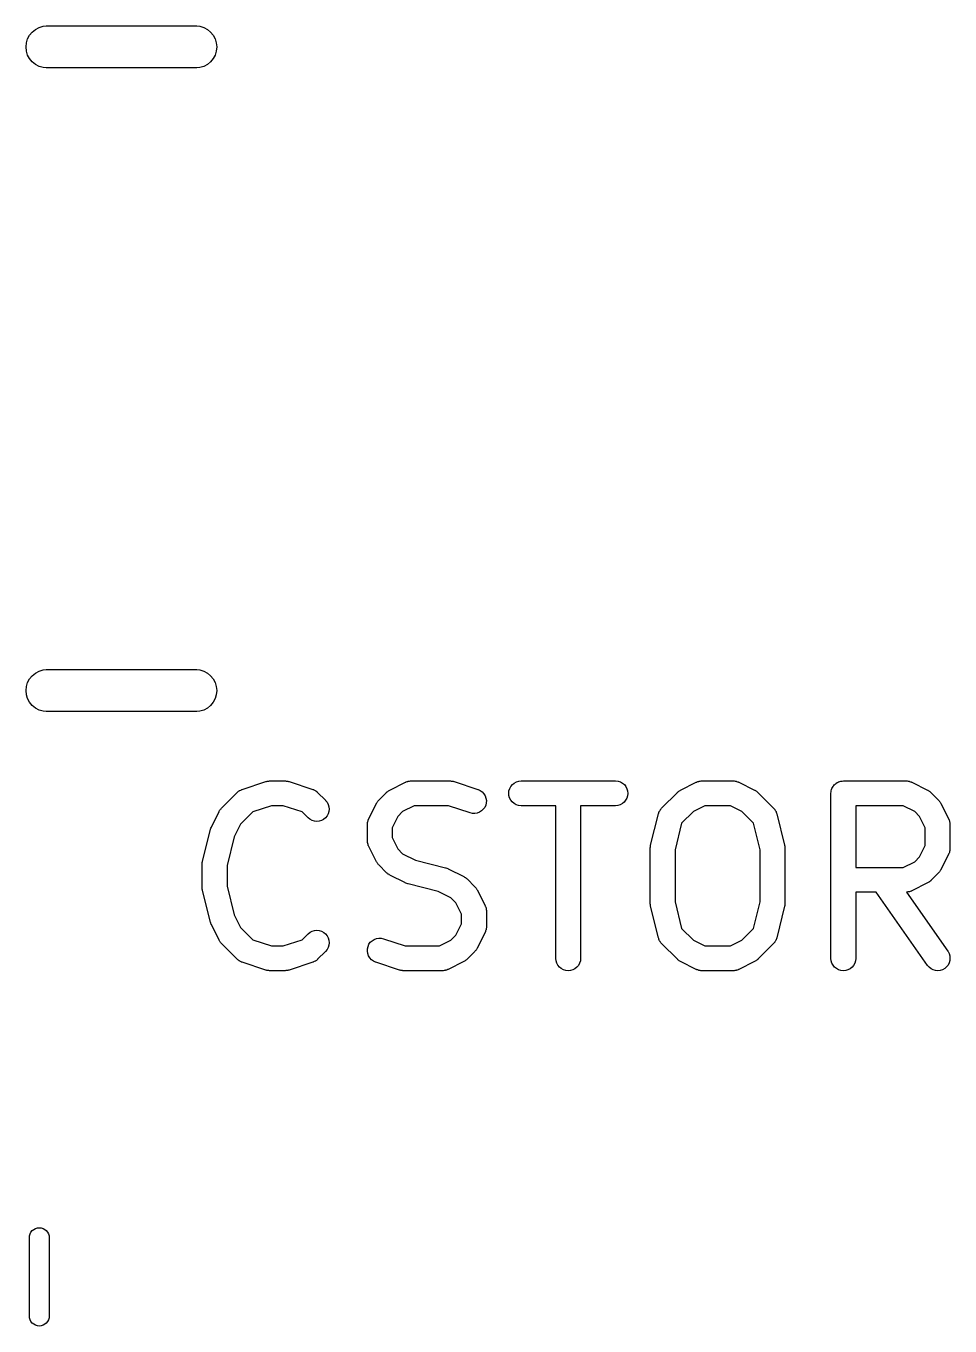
# Model space of a CAD drawing. Extents: x 70.9 to 138.2, y -84.2 to -19.9.
# Drawn here: x 130.47 to 136.06, y -47.08 to -39.2 of the extents above; entities that cross this region are included whole.
import ezdxf

# ---------------------------------------------------------------- set-up
doc = ezdxf.new("R2010")
doc.units = 0
doc.layers.add('BLACK', color=7, linetype='CONTINUOUS')

msp = doc.modelspace()

# ---------------------------------------------------------------- linework, layer by layer
at = {"layer": 'BLACK', "linetype": 'CONTINUOUS'}
for p, q in [((130.505, -39.2398), (130.524, -39.2239)), ((130.524, -39.2239), (130.546, -39.2121)), ((130.546, -39.2121), (130.57, -39.2048)), ((130.57, -39.2048), (130.589, -39.203)), ((130.589, -39.203), (131.501, -39.203)), ((131.501, -39.203), (131.52, -39.2048)), ((131.52, -39.2048), (131.544, -39.2121)), ((131.544, -39.2121), (131.566, -39.2239)), ((131.566, -39.2239), (131.585, -39.2398)), ((130.467, -39.33), (130.47, -39.3051)), ((130.47, -39.3051), (130.477, -39.2812)), ((130.477, -39.2812), (130.489, -39.2591)), ((130.489, -39.2591), (130.505, -39.2398)), ((131.585, -39.2398), (131.601, -39.2591)), ((131.601, -39.2591), (131.613, -39.2812)), ((131.613, -39.2812), (131.62, -39.3051)), ((131.62, -39.3051), (131.623, -39.33)), ((130.47, -39.3549), (130.467, -39.33)), ((130.477, -39.3788), (130.47, -39.3549)), ((130.489, -39.4009), (130.477, -39.3788)), ((131.613, -39.3788), (131.601, -39.4009)), ((131.62, -39.3549), (131.613, -39.3788)), ((131.623, -39.33), (131.62, -39.3549)), ((130.505, -39.4202), (130.489, -39.4009)), ((130.524, -39.4361), (130.505, -39.4202)), ((130.546, -39.4479), (130.524, -39.4361)), ((130.57, -39.4552), (130.546, -39.4479)), ((130.589, -39.457), (130.57, -39.4552)), ((131.501, -39.457), (130.589, -39.457)), ((131.52, -39.4552), (131.501, -39.457)), ((131.544, -39.4479), (131.52, -39.4552)), ((131.566, -39.4361), (131.544, -39.4479)), ((131.585, -39.4202), (131.566, -39.4361)), ((131.601, -39.4009), (131.585, -39.4202)), ((130.477, -43.1812), (130.489, -43.1591)), ((130.489, -43.1591), (130.505, -43.1398)), ((130.505, -43.1398), (130.524, -43.1239)), ((130.524, -43.1239), (130.546, -43.1121)), ((130.546, -43.1121), (130.57, -43.1048)), ((130.57, -43.1048), (130.589, -43.103)), ((130.589, -43.103), (131.501, -43.103)), ((131.501, -43.103), (131.52, -43.1048)), ((131.52, -43.1048), (131.544, -43.1121)), ((131.544, -43.1121), (131.566, -43.1239)), ((131.566, -43.1239), (131.585, -43.1398)), ((131.585, -43.1398), (131.601, -43.1591)), ((131.601, -43.1591), (131.613, -43.1812)), ((130.467, -43.23), (130.47, -43.2051)), ((130.47, -43.2549), (130.467, -43.23)), ((130.47, -43.2051), (130.477, -43.1812)), ((131.613, -43.1812), (131.62, -43.2051)), ((131.62, -43.2051), (131.623, -43.23)), ((131.623, -43.23), (131.62, -43.2549)), ((130.477, -43.2788), (130.47, -43.2549)), ((130.489, -43.3009), (130.477, -43.2788)), ((130.505, -43.3202), (130.489, -43.3009)), ((130.524, -43.3361), (130.505, -43.3202)), ((131.585, -43.3202), (131.566, -43.3361)), ((131.601, -43.3009), (131.585, -43.3202)), ((131.613, -43.2788), (131.601, -43.3009)), ((131.62, -43.2549), (131.613, -43.2788)), ((130.546, -43.3479), (130.524, -43.3361)), ((130.57, -43.3552), (130.546, -43.3479)), ((130.589, -43.357), (130.57, -43.3552)), ((131.501, -43.357), (130.589, -43.357)), ((131.52, -43.3552), (131.501, -43.357)), ((131.544, -43.3479), (131.52, -43.3552)), ((131.566, -43.3361), (131.544, -43.3479)), ((131.776, -43.8288), (131.919, -43.7812)), ((131.919, -43.7812), (131.92, -43.7809)), ((131.92, -43.7809), (131.924, -43.78)), ((131.924, -43.78), (131.928, -43.7788)), ((131.928, -43.7788), (131.931, -43.7785)), ((131.931, -43.7785), (131.934, -43.7779)), ((131.934, -43.7779), (131.939, -43.7778)), ((131.939, -43.7778), (131.943, -43.7774)), ((131.943, -43.7774), (132.038, -43.7774)), ((132.038, -43.7774), (132.039, -43.7774)), ((132.039, -43.7774), (132.043, -43.7779)), ((132.043, -43.7779), (132.048, -43.778)), ((132.048, -43.778), (132.051, -43.7787)), ((132.051, -43.7787), (132.054, -43.779)), ((132.054, -43.779), (132.058, -43.7803)), ((132.058, -43.7803), (132.062, -43.7812)), ((132.062, -43.7812), (132.205, -43.8288)), ((132.671, -43.8329), (132.766, -43.7853)), ((132.766, -43.7853), (132.767, -43.7848)), ((132.767, -43.7848), (132.769, -43.7841)), ((132.769, -43.7841), (132.771, -43.783)), ((132.771, -43.783), (132.776, -43.7816)), ((132.776, -43.7816), (132.781, -43.7798)), ((132.781, -43.7798), (132.783, -43.7794)), ((132.783, -43.7794), (132.785, -43.7788)), ((132.785, -43.7788), (132.791, -43.7783)), ((132.791, -43.7783), (132.796, -43.7775)), ((132.796, -43.7775), (132.798, -43.7776)), ((132.798, -43.7776), (132.8, -43.7774)), ((132.8, -43.7774), (133.038, -43.7774)), ((133.038, -43.7774), (133.039, -43.7774)), ((133.039, -43.7774), (133.043, -43.7779)), ((133.043, -43.7779), (133.048, -43.778)), ((133.048, -43.778), (133.051, -43.7787)), ((133.051, -43.7787), (133.054, -43.779)), ((133.054, -43.779), (133.058, -43.7803)), ((133.058, -43.7803), (133.062, -43.7812)), ((133.062, -43.7812), (133.205, -43.8288)), ((133.414, -43.7992), (133.425, -43.7899)), ((133.425, -43.7899), (133.438, -43.783)), ((133.438, -43.783), (133.452, -43.7788)), ((133.452, -43.7788), (133.467, -43.7774)), ((133.467, -43.7774), (134.038, -43.7774)), ((134.038, -43.7774), (134.039, -43.7774)), ((134.039, -43.7774), (134.054, -43.779)), ((134.054, -43.779), (134.068, -43.7834)), ((134.068, -43.7834), (134.08, -43.7905)), ((134.08, -43.7905), (134.092, -43.7999)), ((134.433, -43.8329), (134.528, -43.7853)), ((134.528, -43.7853), (134.529, -43.7848)), ((134.529, -43.7848), (134.531, -43.7841)), ((134.531, -43.7841), (134.533, -43.783)), ((134.533, -43.783), (134.538, -43.7816)), ((134.538, -43.7816), (134.543, -43.7798)), ((134.543, -43.7798), (134.545, -43.7794)), ((134.545, -43.7794), (134.547, -43.7788)), ((134.547, -43.7788), (134.552, -43.7783)), ((134.552, -43.7783), (134.558, -43.7775)), ((134.558, -43.7775), (134.56, -43.7776)), ((134.56, -43.7776), (134.562, -43.7774)), ((134.562, -43.7774), (134.752, -43.7774)), ((134.752, -43.7774), (134.753, -43.7774)), ((134.753, -43.7774), (134.756, -43.7776)), ((134.756, -43.7776), (134.758, -43.7776)), ((134.758, -43.7776), (134.763, -43.7784)), ((134.763, -43.7784), (134.768, -43.779)), ((134.768, -43.779), (134.77, -43.7797)), ((134.77, -43.7797), (134.772, -43.7801)), ((134.772, -43.7801), (134.777, -43.7819)), ((134.777, -43.7819), (134.782, -43.7834)), ((134.782, -43.7834), (134.784, -43.7845)), ((134.784, -43.7845), (134.786, -43.7853)), ((134.786, -43.7853), (134.881, -43.8329)), ((135.367, -43.7988), (135.372, -43.7944)), ((135.372, -43.7944), (135.378, -43.7899)), ((135.378, -43.7896), (135.384, -43.7864)), ((135.378, -43.7898), (135.378, -43.7896)), ((135.378, -43.7899), (135.378, -43.7898)), ((135.384, -43.7864), (135.39, -43.783)), ((135.39, -43.783), (135.391, -43.783)), ((135.391, -43.7828), (135.398, -43.7808)), ((135.391, -43.783), (135.391, -43.7828)), ((135.398, -43.7808), (135.404, -43.7788)), ((135.404, -43.7788), (135.405, -43.7788)), ((135.405, -43.7787), (135.412, -43.7781)), ((135.405, -43.7788), (135.405, -43.7787)), ((135.412, -43.7781), (135.419, -43.7774)), ((135.419, -43.7774), (135.8, -43.7774)), ((135.8, -43.7774), (135.801, -43.7774)), ((135.801, -43.7774), (135.803, -43.7776)), ((135.803, -43.7776), (135.805, -43.7776)), ((135.805, -43.7776), (135.811, -43.7784)), ((135.811, -43.7784), (135.816, -43.779)), ((135.816, -43.779), (135.818, -43.7797)), ((135.818, -43.7797), (135.82, -43.7801)), ((135.82, -43.7801), (135.825, -43.7819)), ((135.825, -43.7819), (135.83, -43.7834)), ((135.83, -43.7834), (135.831, -43.7845)), ((135.831, -43.7845), (135.834, -43.7853)), ((135.834, -43.7853), (135.929, -43.8329)), ((131.652, -43.9422), (131.747, -43.847)), ((131.747, -43.847), (131.748, -43.8462)), ((131.748, -43.8462), (131.749, -43.8449)), ((131.749, -43.8449), (131.751, -43.8433)), ((131.751, -43.8433), (131.755, -43.8403)), ((131.755, -43.8403), (131.759, -43.8371)), ((131.759, -43.8371), (131.761, -43.8361)), ((131.761, -43.8361), (131.763, -43.8348)), ((131.763, -43.8348), (131.768, -43.8327)), ((131.768, -43.8327), (131.772, -43.8304)), ((131.772, -43.8304), (131.774, -43.8297)), ((131.774, -43.8297), (131.776, -43.8288)), ((132.205, -43.8288), (132.206, -43.8292)), ((132.206, -43.8292), (132.208, -43.8301)), ((132.208, -43.8301), (132.21, -43.8308)), ((132.21, -43.8308), (132.214, -43.8332)), ((132.214, -43.8332), (132.219, -43.8353)), ((132.219, -43.8353), (132.221, -43.8366)), ((132.221, -43.8366), (132.223, -43.8377)), ((132.223, -43.8377), (132.227, -43.8409)), ((132.227, -43.8409), (132.231, -43.8439)), ((132.231, -43.8439), (132.232, -43.8456)), ((132.232, -43.8456), (132.234, -43.847)), ((132.234, -43.847), (132.282, -43.8946)), ((132.604, -43.8946), (132.652, -43.847)), ((132.652, -43.8462), (132.656, -43.8436)), ((132.652, -43.847), (132.652, -43.8462)), ((132.656, -43.8436), (132.659, -43.8407)), ((132.659, -43.8407), (132.661, -43.839)), ((132.661, -43.839), (132.664, -43.8371)), ((132.664, -43.8371), (132.668, -43.8352)), ((132.668, -43.8352), (132.671, -43.8329)), ((133.205, -43.8288), (133.206, -43.8292)), ((133.206, -43.8292), (133.219, -43.8353)), ((133.219, -43.8353), (133.231, -43.8439)), ((133.231, -43.8439), (133.241, -43.8547)), ((133.241, -43.8547), (133.248, -43.8672)), ((133.248, -43.8672), (133.253, -43.8809)), ((133.392, -43.8519), (133.393, -43.8373)), ((133.393, -43.8664), (133.392, -43.8519)), ((133.393, -43.8373), (133.398, -43.8233)), ((133.397, -43.8805), (133.393, -43.8664)), ((133.398, -43.8233), (133.404, -43.8104)), ((133.404, -43.8104), (133.414, -43.7992)), ((134.092, -43.7999), (134.101, -43.8113)), ((134.101, -43.8113), (134.108, -43.8243)), ((134.112, -43.8675), (134.107, -43.8814)), ((134.108, -43.8243), (134.112, -43.8383)), ((134.112, -43.8383), (134.113, -43.8529)), ((134.113, -43.8529), (134.112, -43.8675)), ((134.318, -43.9422), (134.414, -43.847)), ((134.414, -43.8462), (134.418, -43.8436)), ((134.414, -43.847), (134.414, -43.8462)), ((134.418, -43.8436), (134.421, -43.8407)), ((134.421, -43.8407), (134.423, -43.839)), ((134.423, -43.839), (134.426, -43.8371)), ((134.426, -43.8371), (134.43, -43.8352)), ((134.43, -43.8352), (134.433, -43.8329)), ((134.881, -43.8329), (134.882, -43.8334)), ((134.882, -43.8334), (134.886, -43.8357)), ((134.886, -43.8357), (134.889, -43.8377)), ((134.889, -43.8377), (134.892, -43.8397)), ((134.892, -43.8397), (134.894, -43.8414)), ((134.894, -43.8414), (134.897, -43.8443)), ((134.897, -43.8443), (134.901, -43.847)), ((134.901, -43.847), (134.996, -43.9422)), ((135.344, -43.8513), (135.345, -43.8443)), ((135.344, -43.8518), (135.344, -43.8513)), ((135.344, -43.8519), (135.344, -43.8518)), ((135.344, -43.8524), (135.344, -43.8519)), ((135.344, -43.8519), (135.344, -43.8519)), ((135.344, -44.8524), (135.344, -43.8524)), ((135.345, -43.8443), (135.346, -43.8373)), ((135.346, -43.8368), (135.348, -43.8301)), ((135.346, -43.837), (135.346, -43.8368)), ((135.346, -43.8373), (135.346, -43.837)), ((135.348, -43.8301), (135.35, -43.8233)), ((135.35, -43.8228), (135.354, -43.8166)), ((135.35, -43.8231), (135.35, -43.8228)), ((135.35, -43.8233), (135.35, -43.8231)), ((135.354, -43.8166), (135.357, -43.8104)), ((135.357, -43.81), (135.362, -43.8046)), ((135.357, -43.8102), (135.357, -43.81)), ((135.357, -43.8104), (135.357, -43.8102)), ((135.362, -43.8046), (135.366, -43.7992)), ((135.366, -43.799), (135.367, -43.7988)), ((135.366, -43.7992), (135.366, -43.799)), ((135.929, -43.8329), (135.93, -43.8334)), ((135.93, -43.8334), (135.933, -43.8357)), ((135.933, -43.8357), (135.937, -43.8377)), ((135.937, -43.8377), (135.939, -43.8397)), ((135.939, -43.8397), (135.942, -43.8414)), ((135.942, -43.8414), (135.945, -43.8443)), ((135.945, -43.8443), (135.948, -43.847)), ((135.948, -43.847), (135.996, -43.8946)), ((131.64, -43.9572), (131.642, -43.9535)), ((131.642, -43.9535), (131.644, -43.9511)), ((131.644, -43.9511), (131.646, -43.9485)), ((131.646, -43.9485), (131.649, -43.9455)), ((131.649, -43.9455), (131.652, -43.9422)), ((131.955, -43.9274), (131.841, -43.9656)), ((132.026, -43.9274), (131.955, -43.9274)), ((132.14, -43.9656), (132.026, -43.9274)), ((132.282, -43.8946), (132.282, -43.8953)), ((132.282, -43.8953), (132.291, -43.9068)), ((132.291, -43.9068), (132.298, -43.9198)), ((132.298, -43.9198), (132.302, -43.9338)), ((132.302, -43.9338), (132.304, -43.9484)), ((132.304, -43.9484), (132.302, -43.963)), ((132.542, -44.0093), (132.59, -43.9141)), ((132.59, -43.9141), (132.591, -43.9131)), ((132.591, -43.9131), (132.593, -43.9096)), ((132.593, -43.9096), (132.595, -43.9059)), ((132.595, -43.9059), (132.597, -43.9035)), ((132.597, -43.9035), (132.598, -43.9009)), ((132.598, -43.9009), (132.601, -43.8978)), ((132.601, -43.8978), (132.604, -43.8946)), ((132.818, -43.9274), (132.749, -43.9616)), ((133.026, -43.9274), (132.818, -43.9274)), ((133.157, -43.9712), (133.026, -43.9274)), ((133.237, -43.9494), (133.227, -43.9594)), ((133.246, -43.9375), (133.237, -43.9494)), ((133.252, -43.9242), (133.246, -43.9375)), ((133.255, -43.91), (133.252, -43.9242)), ((133.253, -43.8809), (133.256, -43.8953)), ((133.256, -43.8953), (133.255, -43.91)), ((133.404, -43.8934), (133.397, -43.8805)), ((133.413, -43.9049), (133.404, -43.8934)), ((133.424, -43.9143), (133.413, -43.9049)), ((133.437, -43.9213), (133.424, -43.9143)), ((133.451, -43.9257), (133.437, -43.9213)), ((133.466, -43.9274), (133.451, -43.9257)), ((133.467, -43.9274), (133.466, -43.9274)), ((133.677, -43.9274), (133.467, -43.9274)), ((133.677, -44.8524), (133.677, -43.9274)), ((134.038, -43.9274), (133.827, -43.9274)), ((133.827, -43.9274), (133.827, -44.8524)), ((134.053, -43.926), (134.038, -43.9274)), ((134.067, -43.9217), (134.053, -43.926)), ((134.08, -43.9148), (134.067, -43.9217)), ((134.091, -43.9056), (134.08, -43.9148)), ((134.1, -43.8943), (134.091, -43.9056)), ((134.107, -43.8814), (134.1, -43.8943)), ((134.307, -43.958), (134.309, -43.9535)), ((134.309, -43.9535), (134.311, -43.9518)), ((134.311, -43.9518), (134.312, -43.9499)), ((134.312, -43.9499), (134.315, -43.9461)), ((134.315, -43.9461), (134.318, -43.9422)), ((134.58, -43.9274), (134.511, -43.9616)), ((134.735, -43.9274), (134.58, -43.9274)), ((134.803, -43.9616), (134.735, -43.9274)), ((134.996, -43.9422), (134.997, -43.9429)), ((134.997, -43.9429), (135, -43.9469)), ((135, -43.9469), (135.003, -43.9507)), ((135.003, -43.9507), (135.004, -43.9526)), ((135.004, -43.9526), (135.006, -43.9544)), ((135.494, -43.9274), (135.494, -44.3012)), ((135.782, -43.9274), (135.494, -43.9274)), ((135.851, -43.9616), (135.782, -43.9274)), ((135.996, -43.8946), (135.997, -43.8953)), ((135.997, -43.8953), (135.999, -43.8986)), ((135.999, -43.8986), (136.002, -43.9017)), ((136.002, -43.9017), (136.004, -43.9043)), ((136.004, -43.9043), (136.006, -43.9068)), ((136.006, -43.9068), (136.008, -43.9105)), ((136.008, -43.9105), (136.01, -43.9141)), ((136.01, -43.9141), (136.058, -44.0093)), ((131.59, -44.0569), (131.638, -43.9617)), ((131.638, -43.9608), (131.64, -43.9572)), ((131.638, -43.9617), (131.638, -43.9608)), ((131.841, -43.9656), (131.766, -44.0397)), ((132.176, -44.0007), (132.14, -43.9656)), ((132.187, -44.0099), (132.176, -44.0007)), ((132.2, -44.0169), (132.187, -44.0099)), ((132.214, -44.0211), (132.2, -44.0169)), ((132.228, -44.0226), (132.214, -44.0211)), ((132.243, -44.0212), (132.228, -44.0226)), ((132.257, -44.0171), (132.243, -44.0212)), ((132.27, -44.0102), (132.257, -44.0171)), ((132.281, -44.001), (132.27, -44.0102)), ((132.291, -43.9898), (132.281, -44.001)), ((132.298, -43.9769), (132.291, -43.9898)), ((132.302, -43.963), (132.298, -43.9769)), ((132.535, -44.0374), (132.536, -44.0324)), ((132.536, -44.0273), (132.537, -44.0252)), ((132.536, -44.0324), (132.536, -44.0273)), ((132.537, -44.023), (132.539, -44.0182)), ((132.537, -44.0252), (132.537, -44.023)), ((132.539, -44.0182), (132.541, -44.0133)), ((132.541, -44.0133), (132.542, -44.0114)), ((132.542, -44.0114), (132.542, -44.0093)), ((132.719, -43.992), (132.685, -44.0606)), ((132.749, -43.9616), (132.719, -43.992)), ((133.172, -43.9744), (133.157, -43.9712)), ((133.186, -43.9748), (133.172, -43.9744)), ((133.201, -43.9724), (133.186, -43.9748)), ((133.214, -43.9672), (133.201, -43.9724)), ((133.227, -43.9594), (133.214, -43.9672)), ((134.251, -44.1675), (134.299, -43.977)), ((134.299, -43.976), (134.301, -43.9713)), ((134.299, -43.977), (134.299, -43.976)), ((134.301, -43.9713), (134.302, -43.9664)), ((134.302, -43.9664), (134.303, -43.9644)), ((134.303, -43.9644), (134.304, -43.9623)), ((134.304, -43.9623), (134.307, -43.958)), ((134.511, -43.9616), (134.439, -44.0336)), ((134.875, -44.0336), (134.803, -43.9616)), ((135.006, -43.9544), (135.008, -43.9589)), ((135.008, -43.9589), (135.011, -43.9633)), ((135.011, -43.9633), (135.011, -43.9654)), ((135.011, -43.9654), (135.012, -43.9674)), ((135.012, -43.9674), (135.014, -43.9723)), ((135.014, -43.9723), (135.016, -43.977)), ((135.016, -43.977), (135.063, -44.1675)), ((135.881, -43.992), (135.851, -43.9616)), ((135.915, -44.0606), (135.881, -43.992)), ((136.058, -44.0093), (136.058, -44.0103)), ((136.058, -44.0103), (136.059, -44.0123)), ((136.059, -44.0123), (136.06, -44.0143)), ((136.06, -44.0143), (136.061, -44.0192)), ((136.061, -44.0192), (136.063, -44.024)), ((136.063, -44.024), (136.063, -44.0262)), ((136.063, -44.0262), (136.064, -44.0283)), ((136.064, -44.0283), (136.065, -44.0334)), ((131.537, -44.2628), (131.584, -44.0723)), ((131.584, -44.0723), (131.585, -44.0713)), ((131.585, -44.0706), (131.587, -44.0641)), ((131.585, -44.0709), (131.585, -44.0706)), ((131.585, -44.0713), (131.585, -44.0709)), ((131.587, -44.0641), (131.59, -44.0576)), ((131.59, -44.0573), (131.59, -44.0569)), ((131.59, -44.0576), (131.59, -44.0573)), ((131.766, -44.0397), (131.728, -44.1167)), ((132.535, -44.0396), (132.535, -44.0374)), ((132.535, -44.0418), (132.535, -44.0396)), ((132.535, -44.0429), (132.535, -44.0418)), ((132.535, -44.1381), (132.535, -44.0429)), ((132.685, -44.0606), (132.685, -44.1204)), ((134.439, -44.0336), (134.399, -44.1949)), ((134.915, -44.1949), (134.875, -44.0336)), ((135.915, -44.168), (135.915, -44.0606)), ((136.065, -44.0334), (136.065, -44.0385)), ((136.065, -44.0385), (136.065, -44.0407)), ((136.065, -44.0407), (136.065, -44.0429)), ((136.065, -44.0429), (136.065, -44.1857)), ((131.728, -44.1167), (131.685, -44.2902)), ((132.535, -44.1403), (132.535, -44.1381)), ((132.535, -44.1425), (132.535, -44.1403)), ((132.535, -44.1476), (132.535, -44.1425)), ((132.536, -44.1527), (132.535, -44.1476)), ((132.537, -44.1548), (132.536, -44.1527)), ((132.537, -44.157), (132.537, -44.1548)), ((132.539, -44.1618), (132.537, -44.157)), ((132.54, -44.1667), (132.539, -44.1618)), ((132.541, -44.1686), (132.54, -44.1667)), ((132.542, -44.1707), (132.541, -44.1686)), ((132.542, -44.1716), (132.542, -44.1707)), ((132.59, -44.2669), (132.542, -44.1716)), ((132.685, -44.1204), (132.719, -44.1889)), ((132.719, -44.1889), (132.749, -44.2193)), ((134.249, -44.182), (134.25, -44.1761)), ((134.249, -44.1833), (134.249, -44.182)), ((134.249, -44.1847), (134.249, -44.1833)), ((134.249, -44.1857), (134.249, -44.1847)), ((134.249, -44.519), (134.249, -44.1857)), ((134.25, -44.1701), (134.251, -44.1688)), ((134.25, -44.1761), (134.25, -44.1701)), ((134.251, -44.1688), (134.251, -44.1675)), ((135.063, -44.1675), (135.063, -44.1685)), ((135.063, -44.1685), (135.064, -44.1699)), ((135.064, -44.1699), (135.064, -44.1711)), ((135.064, -44.1711), (135.065, -44.1771)), ((135.065, -44.1771), (135.065, -44.183)), ((135.065, -44.183), (135.065, -44.1844)), ((135.065, -44.1844), (135.065, -44.1857)), ((135.065, -44.1857), (135.065, -44.519)), ((135.881, -44.2365), (135.915, -44.168)), ((136.065, -44.1857), (136.065, -44.1868)), ((136.065, -44.1868), (136.065, -44.189)), ((136.065, -44.189), (136.065, -44.1912)), ((131.535, -44.2713), (131.536, -44.2654)), ((131.536, -44.2654), (131.537, -44.2641)), ((131.537, -44.2641), (131.537, -44.2628)), ((132.592, -44.2704), (132.59, -44.2669)), ((132.749, -44.2193), (132.826, -44.2578)), ((132.826, -44.2578), (133.009, -44.3034)), ((134.399, -44.1949), (134.399, -44.5098)), ((134.915, -44.5098), (134.915, -44.1949)), ((135.782, -44.3012), (135.851, -44.2669)), ((135.851, -44.2669), (135.881, -44.2365)), ((136.058, -44.2193), (136.01, -44.3145)), ((136.059, -44.2153), (136.058, -44.2172)), ((136.058, -44.2172), (136.058, -44.2193)), ((136.061, -44.2104), (136.059, -44.2153)), ((136.063, -44.2056), (136.061, -44.2104)), ((136.064, -44.2013), (136.063, -44.2034)), ((136.063, -44.2034), (136.063, -44.2056)), ((136.065, -44.1912), (136.064, -44.1962)), ((136.064, -44.1962), (136.064, -44.2013)), ((131.535, -44.2772), (131.535, -44.2713)), ((131.535, -44.2786), (131.535, -44.2772)), ((131.535, -44.2799), (131.535, -44.2786)), ((131.535, -44.281), (131.535, -44.2799)), ((131.535, -44.4238), (131.535, -44.281)), ((131.685, -44.2902), (131.685, -44.4146)), ((132.594, -44.2742), (132.592, -44.2704)), ((132.596, -44.2766), (132.594, -44.2742)), ((132.598, -44.2793), (132.596, -44.2766)), ((132.601, -44.2823), (132.598, -44.2793)), ((132.603, -44.2856), (132.601, -44.2823)), ((132.604, -44.2864), (132.603, -44.2856)), ((132.652, -44.334), (132.604, -44.2864)), ((132.655, -44.3367), (132.652, -44.334)), ((132.658, -44.3396), (132.655, -44.3367)), ((132.661, -44.3413), (132.658, -44.3396)), ((132.663, -44.3433), (132.661, -44.3413)), ((132.667, -44.3453), (132.663, -44.3433)), ((132.67, -44.3476), (132.667, -44.3453)), ((132.671, -44.348), (132.67, -44.3476)), ((132.766, -44.3957), (132.671, -44.348)), ((133.009, -44.3034), (133.01, -44.3037)), ((133.01, -44.3037), (133.01, -44.3038)), ((133.01, -44.3038), (133.01, -44.3039)), ((133.01, -44.3039), (133.017, -44.3064)), ((133.017, -44.3064), (133.023, -44.3088)), ((133.023, -44.3088), (133.024, -44.309)), ((133.024, -44.309), (133.024, -44.3091)), ((133.024, -44.3091), (133.119, -44.3567)), ((135.494, -44.3012), (135.782, -44.3012)), ((135.996, -44.334), (135.948, -44.3816)), ((135.999, -44.3307), (135.996, -44.334)), ((136.001, -44.3277), (135.999, -44.3307)), ((136.003, -44.3251), (136.001, -44.3277)), ((136.005, -44.3227), (136.003, -44.3251)), ((136.007, -44.319), (136.005, -44.3227)), ((136.009, -44.3154), (136.007, -44.319)), ((136.01, -44.3145), (136.009, -44.3154)), ((131.535, -44.4251), (131.535, -44.4238)), ((131.535, -44.4265), (131.535, -44.4251)), ((131.535, -44.4324), (131.535, -44.4265)), ((131.685, -44.4146), (131.728, -44.5881)), ((132.767, -44.3958), (132.766, -44.3957)), ((132.767, -44.396), (132.767, -44.3958)), ((132.774, -44.3984), (132.767, -44.396)), ((132.78, -44.4009), (132.774, -44.3984)), ((132.781, -44.4011), (132.78, -44.4009)), ((132.78, -44.4009), (132.78, -44.4009)), ((132.782, -44.4013), (132.781, -44.4011)), ((132.964, -44.447), (132.782, -44.4013)), ((133.119, -44.3567), (133.12, -44.3572)), ((133.12, -44.3572), (133.124, -44.3595)), ((133.124, -44.3595), (133.127, -44.3615)), ((133.127, -44.3615), (133.13, -44.3635)), ((133.13, -44.3635), (133.132, -44.3652)), ((133.132, -44.3652), (133.135, -44.3681)), ((133.135, -44.3681), (133.139, -44.3708)), ((133.139, -44.3708), (133.186, -44.4184)), ((133.186, -44.4184), (133.187, -44.4191)), ((133.187, -44.4191), (133.19, -44.4224)), ((133.19, -44.4224), (133.193, -44.4255)), ((133.193, -44.4255), (133.194, -44.4281)), ((135.929, -44.3957), (135.834, -44.4433)), ((135.932, -44.3934), (135.929, -44.3957)), ((135.936, -44.3915), (135.932, -44.3934)), ((135.939, -44.3895), (135.936, -44.3915)), ((135.941, -44.3879), (135.939, -44.3895)), ((135.944, -44.385), (135.941, -44.3879)), ((135.948, -44.3823), (135.944, -44.385)), ((135.948, -44.3816), (135.948, -44.3823)), ((131.536, -44.4384), (131.535, -44.4324)), ((131.536, -44.4397), (131.536, -44.4384)), ((131.537, -44.441), (131.536, -44.4397)), ((131.537, -44.442), (131.537, -44.441)), ((131.584, -44.6325), (131.537, -44.442)), ((133.041, -44.4854), (132.964, -44.447)), ((133.072, -44.5159), (133.041, -44.4854)), ((133.194, -44.4281), (133.196, -44.4306)), ((133.196, -44.4306), (133.198, -44.4343)), ((133.198, -44.4343), (133.2, -44.4379)), ((133.2, -44.4379), (133.248, -44.5331)), ((135.618, -44.4512), (135.494, -44.4512)), ((135.494, -44.4512), (135.494, -44.8524)), ((135.929, -44.8954), (135.618, -44.4512)), ((135.802, -44.451), (135.801, -44.4511)), ((135.801, -44.4511), (136.052, -44.8094)), ((135.804, -44.4511), (135.802, -44.451)), ((135.809, -44.4503), (135.804, -44.4511)), ((135.815, -44.4498), (135.809, -44.4503)), ((135.817, -44.4491), (135.815, -44.4498)), ((135.819, -44.4488), (135.817, -44.4491)), ((135.824, -44.447), (135.819, -44.4488)), ((135.829, -44.4455), (135.824, -44.447)), ((135.831, -44.4445), (135.829, -44.4455)), ((135.833, -44.4437), (135.831, -44.4445)), ((135.834, -44.4433), (135.833, -44.4437)), ((133.106, -44.5844), (133.072, -44.5159)), ((133.248, -44.5331), (133.248, -44.5341)), ((133.248, -44.5341), (133.249, -44.5361)), ((133.249, -44.5361), (133.25, -44.5381)), ((133.25, -44.5381), (133.252, -44.543)), ((133.252, -44.543), (133.254, -44.5478)), ((133.254, -44.5478), (133.254, -44.55)), ((133.254, -44.55), (133.255, -44.5521)), ((133.255, -44.5521), (133.255, -44.5572)), ((133.255, -44.5572), (133.256, -44.5623)), ((133.256, -44.5623), (133.256, -44.5645)), ((133.256, -44.5645), (133.256, -44.5667)), ((133.256, -44.5667), (133.256, -44.6619)), ((134.249, -44.5204), (134.249, -44.519)), ((134.249, -44.5217), (134.249, -44.5204)), ((134.25, -44.5276), (134.249, -44.5217)), ((134.25, -44.5336), (134.25, -44.5276)), ((134.251, -44.5349), (134.25, -44.5336)), ((134.251, -44.5362), (134.251, -44.5349)), ((134.251, -44.5372), (134.251, -44.5362)), ((134.299, -44.7277), (134.251, -44.5372)), ((134.399, -44.5098), (134.439, -44.6712)), ((134.875, -44.6712), (134.915, -44.5098)), ((135.063, -44.5372), (135.016, -44.7277)), ((135.064, -44.5346), (135.063, -44.5359)), ((135.063, -44.5359), (135.063, -44.5372)), ((135.065, -44.5287), (135.064, -44.5346)), ((135.065, -44.519), (135.065, -44.5201)), ((135.065, -44.5201), (135.065, -44.5214)), ((135.065, -44.5214), (135.065, -44.5228)), ((135.065, -44.5228), (135.065, -44.5287)), ((131.584, -44.6328), (131.584, -44.6325)), ((131.585, -44.6331), (131.584, -44.6328)), ((131.587, -44.6396), (131.585, -44.6331)), ((131.589, -44.6463), (131.587, -44.6396)), ((131.589, -44.6466), (131.589, -44.6463)), ((131.59, -44.6469), (131.589, -44.6466)), ((131.59, -44.6478), (131.59, -44.6469)), ((131.638, -44.7431), (131.59, -44.6478)), ((131.728, -44.5881), (131.766, -44.6651)), ((133.072, -44.7127), (133.106, -44.6442)), ((133.106, -44.6442), (133.106, -44.5844)), ((133.256, -44.6619), (133.256, -44.663)), ((133.256, -44.663), (133.256, -44.6651)), ((131.766, -44.6651), (131.841, -44.7392)), ((131.841, -44.7392), (131.955, -44.7774)), ((132.026, -44.7774), (132.14, -44.7392)), ((132.14, -44.7392), (132.176, -44.7041)), ((132.176, -44.7034), (132.188, -44.6942)), ((132.176, -44.7041), (132.176, -44.7034)), ((132.188, -44.6942), (132.201, -44.6875)), ((132.201, -44.6875), (132.215, -44.6834)), ((132.215, -44.6834), (132.229, -44.6821)), ((132.229, -44.6821), (132.244, -44.6837)), ((132.244, -44.6837), (132.258, -44.6881)), ((132.258, -44.6881), (132.271, -44.6951)), ((132.271, -44.6951), (132.282, -44.7045)), ((132.282, -44.7045), (132.291, -44.7159)), ((132.291, -44.7159), (132.298, -44.7288)), ((132.298, -44.7288), (132.302, -44.7428)), ((132.564, -44.7453), (132.576, -44.7376)), ((132.576, -44.7376), (132.59, -44.7324)), ((132.59, -44.7324), (132.604, -44.7299)), ((132.604, -44.7299), (132.619, -44.7304)), ((132.619, -44.7304), (132.633, -44.7336)), ((132.633, -44.7336), (132.765, -44.7774)), ((133.041, -44.7431), (133.072, -44.7127)), ((133.248, -44.6954), (133.2, -44.7907)), ((133.249, -44.6934), (133.248, -44.6954)), ((133.25, -44.6914), (133.249, -44.6934)), ((133.251, -44.6866), (133.25, -44.6914)), ((133.253, -44.6818), (133.251, -44.6866)), ((133.254, -44.6796), (133.253, -44.6818)), ((133.255, -44.6724), (133.254, -44.6775)), ((133.254, -44.6775), (133.254, -44.6796)), ((133.256, -44.6674), (133.255, -44.6724)), ((133.256, -44.6651), (133.256, -44.6674)), ((134.3, -44.7325), (134.299, -44.7277)), ((134.302, -44.7374), (134.3, -44.7325)), ((134.303, -44.7394), (134.302, -44.7374)), ((134.304, -44.7415), (134.303, -44.7394)), ((134.306, -44.7459), (134.304, -44.7415)), ((134.439, -44.6712), (134.511, -44.7431)), ((134.803, -44.7431), (134.875, -44.6712)), ((135.011, -44.7403), (135.01, -44.7424)), ((135.012, -44.7383), (135.011, -44.7403)), ((135.014, -44.7335), (135.012, -44.7383)), ((135.015, -44.7287), (135.014, -44.7335)), ((135.016, -44.7277), (135.015, -44.7287)), ((131.64, -44.7466), (131.638, -44.7431)), ((131.642, -44.7504), (131.64, -44.7466)), ((131.644, -44.7528), (131.642, -44.7504)), ((131.645, -44.7555), (131.644, -44.7528)), ((131.648, -44.7585), (131.645, -44.7555)), ((131.651, -44.7618), (131.648, -44.7585)), ((131.652, -44.7626), (131.651, -44.7618)), ((131.747, -44.8578), (131.652, -44.7626)), ((131.955, -44.7774), (132.026, -44.7774)), ((132.282, -44.8102), (132.234, -44.8578)), ((132.291, -44.7989), (132.282, -44.8102)), ((132.298, -44.786), (132.291, -44.7989)), ((132.302, -44.772), (132.298, -44.786)), ((132.302, -44.7428), (132.304, -44.7574)), ((132.304, -44.7574), (132.302, -44.772)), ((132.535, -44.7948), (132.539, -44.7805)), ((132.535, -44.8094), (132.535, -44.7948)), ((132.537, -44.8239), (132.535, -44.8094)), ((132.539, -44.7805), (132.545, -44.7672)), ((132.545, -44.7672), (132.553, -44.7553)), ((132.553, -44.7553), (132.564, -44.7453)), ((132.765, -44.7774), (132.973, -44.7774)), ((132.973, -44.7774), (133.041, -44.7431)), ((133.186, -44.8102), (133.139, -44.8578)), ((133.189, -44.8069), (133.186, -44.8102)), ((133.192, -44.8039), (133.189, -44.8069)), ((133.194, -44.8013), (133.192, -44.8039)), ((133.196, -44.7989), (133.194, -44.8013)), ((133.198, -44.7952), (133.196, -44.7989)), ((133.2, -44.7916), (133.198, -44.7952)), ((133.2, -44.7907), (133.2, -44.7916)), ((134.309, -44.7504), (134.306, -44.7459)), ((134.31, -44.7521), (134.309, -44.7504)), ((134.311, -44.7541), (134.31, -44.7521)), ((134.314, -44.7578), (134.311, -44.7541)), ((134.318, -44.7618), (134.314, -44.7578)), ((134.318, -44.7626), (134.318, -44.7618)), ((134.414, -44.8578), (134.318, -44.7626)), ((134.511, -44.7431), (134.58, -44.7774)), ((134.58, -44.7774), (134.735, -44.7774)), ((134.735, -44.7774), (134.803, -44.7431)), ((134.996, -44.7626), (134.901, -44.8578)), ((134.999, -44.7586), (134.996, -44.7626)), ((135.003, -44.7549), (134.999, -44.7586)), ((135.004, -44.753), (135.003, -44.7549)), ((135.005, -44.7512), (135.004, -44.753)), ((135.008, -44.7468), (135.005, -44.7512)), ((135.01, -44.7424), (135.008, -44.7468)), ((136.052, -44.8094), (136.053, -44.8102)), ((136.053, -44.8102), (136.06, -44.8231)), ((131.749, -44.8592), (131.747, -44.8578)), ((131.75, -44.8608), (131.749, -44.8592)), ((131.754, -44.8638), (131.75, -44.8608)), ((131.758, -44.8671), (131.754, -44.8638)), ((131.76, -44.8681), (131.758, -44.8671)), ((131.762, -44.8694), (131.76, -44.8681)), ((131.767, -44.8716), (131.762, -44.8694)), ((131.771, -44.874), (131.767, -44.8716)), ((131.773, -44.8746), (131.771, -44.874)), ((131.775, -44.8756), (131.773, -44.8746)), ((131.776, -44.8759), (131.775, -44.8756)), ((131.919, -44.9235), (131.776, -44.8759)), ((132.205, -44.8759), (132.062, -44.9235)), ((132.207, -44.875), (132.205, -44.8759)), ((132.209, -44.8744), (132.207, -44.875)), ((132.213, -44.872), (132.209, -44.8744)), ((132.218, -44.87), (132.213, -44.872)), ((132.22, -44.8687), (132.218, -44.87)), ((132.222, -44.8677), (132.22, -44.8687)), ((132.226, -44.8645), (132.222, -44.8677)), ((132.23, -44.8615), (132.226, -44.8645)), ((132.232, -44.8599), (132.23, -44.8615)), ((132.233, -44.8585), (132.232, -44.8599)), ((132.234, -44.8578), (132.233, -44.8585)), ((132.542, -44.8376), (132.537, -44.8239)), ((132.55, -44.8501), (132.542, -44.8376)), ((132.56, -44.8608), (132.55, -44.8501)), ((132.572, -44.8694), (132.56, -44.8608)), ((132.585, -44.8756), (132.572, -44.8694)), ((132.586, -44.8759), (132.585, -44.8756)), ((132.729, -44.9235), (132.586, -44.8759)), ((133.119, -44.8718), (133.024, -44.9195)), ((133.123, -44.8696), (133.119, -44.8718)), ((133.127, -44.8677), (133.123, -44.8696)), ((133.129, -44.8657), (133.127, -44.8677)), ((133.132, -44.8641), (133.129, -44.8657)), ((133.135, -44.8612), (133.132, -44.8641)), ((133.138, -44.8585), (133.135, -44.8612)), ((133.139, -44.8578), (133.138, -44.8585)), ((133.679, -44.8669), (133.677, -44.8524)), ((133.683, -44.881), (133.679, -44.8669)), ((133.69, -44.8939), (133.683, -44.881)), ((133.699, -44.9052), (133.69, -44.8939)), ((133.814, -44.8948), (133.805, -44.906)), ((133.821, -44.8819), (133.814, -44.8948)), ((133.826, -44.868), (133.821, -44.8819)), ((133.827, -44.8534), (133.826, -44.868)), ((133.827, -44.8524), (133.827, -44.8534)), ((134.417, -44.8605), (134.414, -44.8578)), ((134.42, -44.8634), (134.417, -44.8605)), ((134.423, -44.8651), (134.42, -44.8634)), ((134.425, -44.8671), (134.423, -44.8651)), ((134.429, -44.8691), (134.425, -44.8671)), ((134.432, -44.8714), (134.429, -44.8691)), ((134.433, -44.8718), (134.432, -44.8714)), ((134.528, -44.9195), (134.433, -44.8718)), ((134.881, -44.8718), (134.786, -44.9195)), ((134.885, -44.8696), (134.881, -44.8718)), ((134.888, -44.8677), (134.885, -44.8696)), ((134.891, -44.8657), (134.888, -44.8677)), ((134.894, -44.8641), (134.891, -44.8657)), ((134.897, -44.8612), (134.894, -44.8641)), ((134.9, -44.8585), (134.897, -44.8612)), ((134.901, -44.8578), (134.9, -44.8585)), ((135.345, -44.8669), (135.344, -44.8524)), ((135.35, -44.881), (135.345, -44.8669)), ((135.357, -44.8939), (135.35, -44.881)), ((135.366, -44.9052), (135.357, -44.8939)), ((135.481, -44.8948), (135.472, -44.906)), ((135.488, -44.8819), (135.481, -44.8948)), ((135.492, -44.868), (135.488, -44.8819)), ((135.494, -44.8534), (135.492, -44.868)), ((135.494, -44.8524), (135.494, -44.8534)), ((135.939, -44.9065), (135.929, -44.8954)), ((136.053, -44.8932), (136.044, -44.9047)), ((136.06, -44.8802), (136.053, -44.8932)), ((136.06, -44.8231), (136.064, -44.8371)), ((136.064, -44.8662), (136.06, -44.8802)), ((136.064, -44.8371), (136.065, -44.8516)), ((136.065, -44.8516), (136.064, -44.8662)), ((131.923, -44.9245), (131.919, -44.9235)), ((131.927, -44.9257), (131.923, -44.9245)), ((131.93, -44.9261), (131.927, -44.9257)), ((131.933, -44.9268), (131.93, -44.9261)), ((131.938, -44.9269), (131.933, -44.9268)), ((131.942, -44.9274), (131.938, -44.9269)), ((131.943, -44.9274), (131.942, -44.9274)), ((132.038, -44.9274), (131.943, -44.9274)), ((132.042, -44.927), (132.038, -44.9274)), ((132.047, -44.9269), (132.042, -44.927)), ((132.05, -44.9263), (132.047, -44.9269)), ((132.053, -44.926), (132.05, -44.9263)), ((132.057, -44.9247), (132.053, -44.926)), ((132.061, -44.9239), (132.057, -44.9247)), ((132.062, -44.9235), (132.061, -44.9239)), ((132.733, -44.9245), (132.729, -44.9235)), ((132.737, -44.9257), (132.733, -44.9245)), ((132.74, -44.9261), (132.737, -44.9257)), ((132.743, -44.9268), (132.74, -44.9261)), ((132.747, -44.9269), (132.743, -44.9268)), ((132.751, -44.9274), (132.747, -44.9269)), ((132.752, -44.9274), (132.751, -44.9274)), ((132.99, -44.9274), (132.752, -44.9274)), ((132.993, -44.9272), (132.99, -44.9274)), ((132.995, -44.9273), (132.993, -44.9272)), ((133, -44.9265), (132.995, -44.9273)), ((133.005, -44.926), (133, -44.9265)), ((133.007, -44.9253), (133.005, -44.926)), ((133.009, -44.925), (133.007, -44.9253)), ((133.014, -44.9232), (133.009, -44.925)), ((133.019, -44.9217), (133.014, -44.9232)), ((133.021, -44.9207), (133.019, -44.9217)), ((133.023, -44.9199), (133.021, -44.9207)), ((133.024, -44.9195), (133.023, -44.9199)), ((133.71, -44.9146), (133.699, -44.9052)), ((133.723, -44.9215), (133.71, -44.9146)), ((133.737, -44.9258), (133.723, -44.9215)), ((133.752, -44.9274), (133.737, -44.9258)), ((133.766, -44.9261), (133.752, -44.9274)), ((133.78, -44.9219), (133.766, -44.9261)), ((133.793, -44.9151), (133.78, -44.9219)), ((133.805, -44.906), (133.793, -44.9151)), ((134.53, -44.9203), (134.528, -44.9195)), ((134.532, -44.9213), (134.53, -44.9203)), ((134.537, -44.9229), (134.532, -44.9213)), ((134.542, -44.9247), (134.537, -44.9229)), ((134.544, -44.9251), (134.542, -44.9247)), ((134.546, -44.9257), (134.544, -44.9251)), ((134.551, -44.9263), (134.546, -44.9257)), ((134.556, -44.9272), (134.551, -44.9263)), ((134.559, -44.9271), (134.556, -44.9272)), ((134.561, -44.9274), (134.559, -44.9271)), ((134.562, -44.9274), (134.561, -44.9274)), ((134.752, -44.9274), (134.562, -44.9274)), ((134.755, -44.9272), (134.752, -44.9274)), ((134.757, -44.9273), (134.755, -44.9272)), ((134.762, -44.9265), (134.757, -44.9273)), ((134.767, -44.926), (134.762, -44.9265)), ((134.769, -44.9253), (134.767, -44.926)), ((134.771, -44.925), (134.769, -44.9253)), ((134.776, -44.9232), (134.771, -44.925)), ((134.781, -44.9217), (134.776, -44.9232)), ((134.783, -44.9207), (134.781, -44.9217)), ((134.785, -44.9199), (134.783, -44.9207)), ((134.786, -44.9195), (134.785, -44.9199)), ((135.377, -44.9146), (135.366, -44.9052)), ((135.39, -44.9215), (135.377, -44.9146)), ((135.404, -44.9258), (135.39, -44.9215)), ((135.419, -44.9274), (135.404, -44.9258)), ((135.433, -44.9261), (135.419, -44.9274)), ((135.447, -44.9219), (135.433, -44.9261)), ((135.46, -44.9151), (135.447, -44.9219)), ((135.472, -44.906), (135.46, -44.9151)), ((135.95, -44.9156), (135.939, -44.9065)), ((135.963, -44.9222), (135.95, -44.9156)), ((135.977, -44.9262), (135.963, -44.9222)), ((135.992, -44.9274), (135.977, -44.9262)), ((136.006, -44.9257), (135.992, -44.9274)), ((136.02, -44.9212), (136.006, -44.9257)), ((136.033, -44.9141), (136.02, -44.9212)), ((136.044, -44.9047), (136.033, -44.9141)), ((130.488, -46.533), (130.492, -46.5217)), ((130.488, -46.5419), (130.488, -46.533)), ((130.488, -47.0227), (130.488, -46.5419)), ((130.492, -46.5217), (130.497, -46.5113)), ((130.497, -46.5113), (130.505, -46.5022)), ((130.505, -46.5022), (130.514, -46.4947)), ((130.514, -46.4947), (130.525, -46.4891)), ((130.525, -46.4891), (130.536, -46.4857)), ((130.536, -46.4857), (130.548, -46.4845)), ((130.548, -46.4845), (130.559, -46.4857)), ((130.559, -46.4857), (130.571, -46.4891)), ((130.571, -46.4891), (130.581, -46.4947)), ((130.581, -46.4947), (130.59, -46.5022)), ((130.59, -46.5022), (130.598, -46.5113)), ((130.598, -46.5113), (130.603, -46.5217)), ((130.603, -46.5217), (130.607, -46.533)), ((130.607, -46.533), (130.608, -46.5419)), ((130.608, -46.5419), (130.608, -47.0227)), ((130.488, -47.0316), (130.488, -47.0227)), ((130.608, -47.0227), (130.607, -47.0316)), ((130.492, -47.0429), (130.488, -47.0316)), ((130.497, -47.0533), (130.492, -47.0429)), ((130.505, -47.0624), (130.497, -47.0533)), ((130.514, -47.0699), (130.505, -47.0624)), ((130.525, -47.0755), (130.514, -47.0699)), ((130.536, -47.0789), (130.525, -47.0755)), ((130.548, -47.0801), (130.536, -47.0789)), ((130.559, -47.0789), (130.548, -47.0801)), ((130.571, -47.0755), (130.559, -47.0789)), ((130.581, -47.0699), (130.571, -47.0755)), ((130.59, -47.0624), (130.581, -47.0699)), ((130.598, -47.0533), (130.59, -47.0624)), ((130.603, -47.0429), (130.598, -47.0533)), ((130.607, -47.0316), (130.603, -47.0429))]:
    msp.add_line(p, q, dxfattribs=at)

doc.saveas('drawing.dxf')
